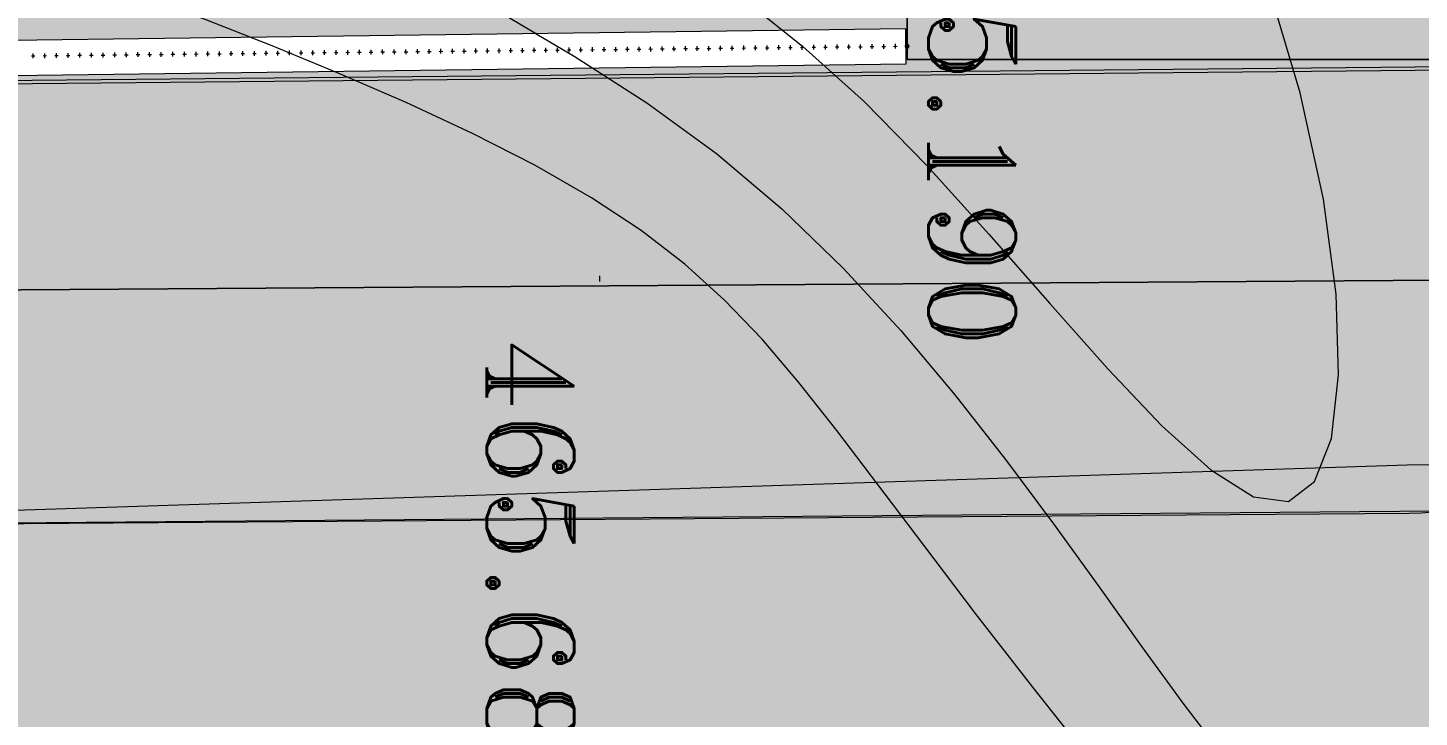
# Model space of a CAD drawing. Header units: millimetres. Extents: x 132836 to 1862386, y -330276 to -143438.
# Drawn here: x 183027 to 194965, y -277202 to -271291 of the extents above; entities that cross this region are included whole.
import ezdxf

# ---------------------------------------------------------------- set-up
doc = ezdxf.new("R2010")
doc.units = ezdxf.units.MM
doc.header["$MEASUREMENT"] = 0
doc.linetypes.add('Points tirets', pattern=[335.138881, 176.388884, -88.194442, 0, -70.555556])
doc.linetypes.add('Wipeout_Contour', pattern=[1000, 0, -1000])
for name, color, linetype in [('Divers - Dessin général', 7, 'Continuous'), ('Nouveau_0', 7, 'Continuous'), ('Nouveau_CN_01_00', 7, 'Continuous'), ('Nouveau_CN_02_00', 7, 'Continuous'), ('Nouveau_rg', 7, 'Continuous'), ('Nouveau_TopoAlt', 7, 'Continuous'), ('Nouveau_TopoJIS', 7, 'Continuous'), ('Sols_ Dalles', 7, 'Continuous'), ('TopoAlt', 7, 'Continuous')]:
    doc.layers.add(name, color=color, linetype=linetype)
doc.styles.add('STYLE_GENERE_5', font='romant.shx')

msp = doc.modelspace()

# ---------------------------------------------------------------- hatches: boundary and pattern name
at = {"linetype": 'Continuous', "lineweight": 0, "true_color": 0x6f6f6f}
h = msp.add_hatch(color=8, dxfattribs=at)
h.paths.add_polyline_path([(141848.442, -275935.042), (141848.442, -295062.571), (269220.821, -293826.868), (269220.821, -270902.734), (268763.049, -270902.734), (254213.6, -271040.575), (254213.6, -163437.635), (153156.2, -163437.635), (153156.2, -271040.575), (153182.962, -271040.57), (153183.146, -272000.514, -0.409427364), (149183.681, -275935.042)])
h.paths.add_polyline_path([(158435.584, -260639.953), (155145.584, -260639.953), (155145.584, -248364.953), (155145.584, -243089.974), (155145.584, -242189.974), (158435.584, -242189.974)], flags=0)
h.paths.add_polyline_path([(196775.042, -260810.571), (196775.042, -222495.57), (186955.542, -222495.57), (186955.542, -218295.57), (196754.55, -218295.57), (196754.55, -208495.57), (196754.55, -204495.57), (193355.542, -204495.57), (193355.542, -201780.57), (193355.542, -195161.535), (195576.034, -195161.535), (195576.034, -189810.571), (217850.068, -189810.571), (217850.068, -262266.885), (245610.045, -262266.885), (245610.045, -253395.571), (245626.034, -253395.571), (246426.034, -253395.571), (247826.034, -253395.571), (247826.034, -248005.571), (247826.034, -246605.571), (245626.034, -246605.571), (245610.045, -246605.571), (245610.045, -171995.57), (212806.28, -171995.57), (161503.433, -171995.57), (161503.433, -193810.571), (161503.433, -230015.57), (161503.433, -260810.571)], flags=0)
h.paths.add_polyline_path([(162737.042, -269433.913, -0.09031866), (162858.773, -268727.623, -0.201448728), (163912.639, -267592.74, -0.104211445), (164718.006, -267415.055), (165317.979, -267409.371, -0.104044608), (166125.354, -267571.244, -0.238255457), (167284.257, -268953.318, -0.055188622), (167336.836, -269390.334), (167338.931, -269611.438), (167351.046, -270890.267), (167092.583, -271892.761, -0.267949192), (165370.083, -272909.124), (164770.11, -272914.808, -0.193717464), (163379.252, -272370.185, -0.070568756), (163028.663, -271931.262, -0.131652498), (162751.253, -270933.845)], flags=0)
h.paths.add_polyline_path([(173316.986, -273599.031), (173316.986, -273452.052), (173330.488, -267377.824, -0.380556701), (175316.986, -265609.826), (175394.714, -265609.826), (175394.714, -270609.826), (190394.714, -270609.826), (190394.714, -265609.826), (195356.191, -265609.826, -0.414213562), (196856.191, -267109.826), (196856.191, -273660.699, -0.345501612), (195137.285, -275433.432), (175327.752, -275599.002, -0.415791099)], flags=0)
h.paths.add_polyline_path([(205510.093, -271504.083, -0.134473934), (205230.948, -270484.937), (205230.948, -268984.937, -0.414213562), (207230.948, -266984.937), (207830.948, -266984.937, -0.414213562), (209830.948, -268984.937), (209830.948, -270484.937, -0.128820346), (209574.03, -271465.581, -0.270936291), (207830.948, -272484.937), (207230.948, -272484.937, -0.264979997)], flags=0)
h.paths.add_polyline_path([(217862.687, -273329.325), (217869.949, -267730.336, -0.098561509), (218100.718, -266943.721), (218117.681, -266951.545, -0.258849002), (219955.479, -265605.827), (219953.141, -265587.294), (220637.569, -265587.294), (220637.569, -265687.294), (220637.569, -270687.294), (250537.569, -270687.294), (250537.569, -265687.294), (252208.004, -265687.294), (254186.294, -265687.294), (254186.294, -267687.294), (254186.294, -271062.255, 0.001345761), (254186.323, -271073.021), (254197.209, -273095.233, -0.414213562), (252208.004, -275105.97), (243484.534, -275105.97, -0.005188955), (243431.438, -275116.103), (235447.992, -275196.191), (220071.012, -275253.24, -0.386553331), (217873.089, -273475.385, -0.025189219)], flags=0)
at = {"linetype": 'Continuous', "lineweight": 0, "true_color": 0xbfbfbf}
msp.add_hatch(color=9, dxfattribs=at).paths.add_polyline_path([(190571.148, -271563.708), (195571.148, -271563.708), (195571.148, -267563.708), (190571.148, -267563.708)])
at = {"linetype": 'Continuous', "lineweight": 0, "true_color": 0x90b349}
msp.add_hatch(color=55, dxfattribs=at).paths.add_polyline_path([(175394.714, -271810.115), (175394.714, -273590.239), (195581.991, -273450.488), (195571.148, -271436.346), (195571.148, -271563.708), (190571.148, -271563.708), (190571.148, -270609.826), (188115.569, -270609.826), (187894.714, -270609.826), (185394.714, -270609.826), (182894.714, -270609.826), (180394.714, -270609.826), (177894.714, -270609.826), (175394.714, -270609.826)])

# ---------------------------------------------------------------- linework, layer by layer
at = {"color": 9, "linetype": 'Continuous', "lineweight": 5}
msp.add_lwpolyline([(173316.986, -273452.052), (173316.986, -273599.031, 0.415791099), (175327.752, -275599.002), (195137.285, -275433.432, 0.345501612), (196856.191, -273660.699), (196856.191, -267109.826, 0.414213562), (195356.191, -265609.826), (190394.714, -265609.826), (190394.714, -270609.826), (175394.714, -270609.826), (175394.714, -265609.826), (175316.986, -265609.826, 0.380556701), (173330.488, -267377.824)], format="xyb", close=True, dxfattribs=at)
at = {"color": 7, "linetype": 'Continuous', "lineweight": 5}
for points in [[(190571.148, -271563.708), (195571.148, -271563.708), (195571.148, -267563.708), (190571.148, -267563.708)], [(175394.714, -271810.115), (175394.714, -273590.239), (195581.991, -273450.488), (195571.148, -271436.346), (195571.148, -271563.708), (190571.148, -271563.708), (190571.148, -270609.826), (188115.569, -270609.826), (187894.714, -270609.826), (185394.714, -270609.826), (182894.714, -270609.826), (180394.714, -270609.826), (177894.714, -270609.826), (175394.714, -270609.826)]]:
    msp.add_lwpolyline(points, close=True, dxfattribs=at)
at = {"layer": 'Nouveau_rg', "color": 8, "linetype": 'Continuous', "lineweight": 5, "flags": 128}
msp.add_lwpolyline([(147567.552, -275358.909), (159741.501, -275704.121), (179134.524, -275550.958), (194861.845, -275038.784), (213710.215, -274947.589), (235087.482, -274747.605), (252251.249, -274647.467), (263883.891, -274697.543)], dxfattribs=at)
at = {"layer": 'Nouveau_TopoJIS', "color": 8, "linetype": 'Continuous', "lineweight": 5}
msp.add_line((187932.911, -273417.51), (187932.911, -273467.51), dxfattribs=at)

# ---------------------------------------------------------------- texts
at = {"layer": 'Nouveau_TopoAlt', "color": 253, "linetype": 'Continuous', "lineweight": 5, "true_color": 0x9f9f9f, "char_height": 750, "attachment_point": 1, "rotation": 270, "style": 'STYLE_GENERE_5'}
for s, insert in [('\\A1;{\\pql;\\Fromant.shx;465.190}', (191503.723, -269834.01)), ('\\A1;{\\pql;\\Fromant.shx;465.682}', (187714.723, -273946.01))]:
    msp.add_mtext(s, dxfattribs=dict(at, insert=insert))

# ---------------------------------------------------------------- next in the draw order: wipeouts: each hides what was drawn before it
at = {"color": 254, "linetype": 'Wipeout_Contour', "lineweight": 0, "ltscale": 1308889.27903806}
msp.add_wipeout([(174332.384, -271810.115), (190563.122, -271598.633), (190559.213, -271298.658), (174328.476, -271510.141)], dxfattribs=at).dxf.layer = 'TopoAlt'

# ---------------------------------------------------------------- next in the draw order: hatches: boundary and pattern name
at = {"layer": 'Sols_ Dalles', "linetype": 'Continuous', "lineweight": 0, "true_color": 0x2e271c}
msp.add_hatch(color=250, dxfattribs=at).paths.add_polyline_path([(173316.986, -273599.031, 0.415791099), (175327.752, -275599.002), (194877.901, -275451.732, 0.414213562), (196867.106, -273440.995), (196856.22, -271418.783), (196856.22, -271563.708), (195571.834, -271563.708), (195581.991, -273450.488), (175394.714, -273590.232), (175394.714, -271810.115), (175394.714, -271796.274), (174332.384, -271810.115), (174328.476, -271510.141), (175394.714, -271496.248), (175394.714, -270609.826), (175394.714, -265609.826), (175316.986, -265609.826, 0.414213562), (173316.986, -267609.826)])

# ---------------------------------------------------------------- next in the draw order: linework, layer by layer
at = {"color": 7, "linetype": 'Continuous', "lineweight": 5}
for p, q in [((187471.65, -271502.577), (187471.211, -271462.58)), ((187571.623, -271501.48), (187571.184, -271461.482)), ((187671.596, -271500.383), (187671.157, -271460.385)), ((187771.569, -271499.285), (187771.13, -271459.288)), ((187871.543, -271498.188), (187871.104, -271458.19)), ((187971.516, -271497.091), (187971.077, -271457.093)), ((188071.489, -271495.993), (188071.05, -271455.996)), ((188171.462, -271494.896), (188171.023, -271454.898)), ((188271.435, -271493.799), (188270.996, -271453.801)), ((188371.409, -271492.701), (188370.97, -271452.704)), ((188471.382, -271491.604), (188470.943, -271451.606)), ((188571.355, -271490.506), (188570.916, -271450.509)), ((188671.328, -271489.409), (188670.889, -271449.411)), ((188771.301, -271488.312), (188770.862, -271448.314)), ((188871.275, -271487.214), (188870.836, -271447.217)), ((188971.248, -271486.117), (188970.809, -271446.119)), ((189071.221, -271485.02), (189070.782, -271445.022)), ((189171.194, -271483.922), (189170.755, -271443.925)), ((189255.949, -271462.991), (189285.947, -271462.661)), ((189271.167, -271482.825), (189270.728, -271442.827)), ((189355.922, -271461.893), (189385.92, -271461.564)), ((189371.141, -271481.728), (189370.702, -271441.73)), ((189455.895, -271460.796), (189485.893, -271460.467)), ((189471.114, -271480.63), (189470.675, -271440.633)), ((189555.868, -271459.699), (189585.867, -271459.369)), ((189571.087, -271479.533), (189570.648, -271439.535)), ((189655.842, -271458.601), (189685.84, -271458.272)), ((189671.06, -271478.435), (189670.621, -271438.438)), ((189755.815, -271457.504), (189785.813, -271457.175)), ((189771.033, -271477.338), (189770.594, -271437.34)), ((189855.788, -271456.407), (189885.786, -271456.077)), ((189871.007, -271476.241), (189870.568, -271436.243)), ((189955.761, -271455.309), (189985.759, -271454.98)), ((189970.98, -271475.143), (189970.541, -271435.146)), ((190055.734, -271454.212), (190085.733, -271453.883)), ((190070.953, -271474.046), (190070.514, -271434.048)), ((190155.708, -271453.114), (190185.706, -271452.785)), ((190170.926, -271472.949), (190170.487, -271432.951)), ((190255.681, -271452.017), (190285.679, -271451.688)), ((190270.899, -271471.851), (190270.46, -271431.854)), ((190355.654, -271450.92), (190385.652, -271450.59)), ((190370.873, -271470.754), (190370.434, -271430.756)), ((190455.627, -271449.822), (190485.625, -271449.493)), ((190470.846, -271469.657), (190470.407, -271429.659)), ((183057.611, -271531.027), (183087.609, -271530.698)), ((183072.829, -271550.861), (183072.39, -271510.864)), ((183157.584, -271529.93), (183187.582, -271529.601)), ((183172.802, -271549.764), (183172.363, -271509.766)), ((183257.557, -271528.833), (183287.555, -271528.503)), ((183272.776, -271548.667), (183272.337, -271508.669)), ((183357.53, -271527.735), (183387.528, -271527.406)), ((183372.749, -271547.569), (183372.31, -271507.572)), ((183457.503, -271526.638), (183487.502, -271526.309)), ((183472.722, -271546.472), (183472.283, -271506.474)), ((183557.477, -271525.54), (183587.475, -271525.211)), ((183572.695, -271545.375), (183572.256, -271505.377)), ((183657.45, -271524.443), (183687.448, -271524.114)), ((183672.668, -271544.277), (183672.229, -271504.28)), ((183757.423, -271523.346), (183787.421, -271523.016)), ((183772.642, -271543.18), (183772.203, -271503.182)), ((183857.396, -271522.248), (183887.394, -271521.919)), ((183872.615, -271542.083), (183872.176, -271502.085)), ((183957.369, -271521.151), (183987.368, -271520.822)), ((183972.588, -271540.985), (183972.149, -271500.988)), ((184057.343, -271520.054), (184087.341, -271519.724)), ((184072.561, -271539.888), (184072.122, -271499.89)), ((184157.316, -271518.956), (184187.314, -271518.627)), ((184172.534, -271538.79), (184172.095, -271498.793)), ((184257.289, -271517.859), (184287.287, -271517.53)), ((184272.508, -271537.693), (184272.069, -271497.695)), ((184357.262, -271516.762), (184387.26, -271516.432)), ((184372.481, -271536.596), (184372.042, -271496.598)), ((184457.235, -271515.664), (184487.234, -271515.335)), ((184472.454, -271535.498), (184472.015, -271495.501)), ((184557.209, -271514.567), (184587.207, -271514.238)), ((184572.427, -271534.401), (184571.988, -271494.403)), ((184657.182, -271513.469), (184687.18, -271513.14)), ((184672.4, -271533.304), (184671.961, -271493.306)), ((184757.155, -271512.372), (184787.153, -271512.043)), ((184772.374, -271532.206), (184771.935, -271492.209)), ((184857.128, -271511.275), (184887.126, -271510.945)), ((184872.347, -271531.109), (184871.908, -271491.111)), ((184957.101, -271510.177), (184987.1, -271509.848)), ((184972.32, -271530.012), (184971.881, -271490.014)), ((185057.075, -271509.08), (185087.073, -271508.751)), ((185072.293, -271528.914), (185071.854, -271488.917)), ((185157.048, -271507.983), (185187.046, -271507.653)), ((185172.266, -271527.817), (185171.827, -271487.819)), ((185257.021, -271506.885), (185287.019, -271506.556)), ((185272.24, -271526.719), (185271.8, -271486.722)), ((185356.994, -271505.788), (185386.992, -271505.459)), ((185372.213, -271525.622), (185371.774, -271485.624)), ((185456.967, -271504.691), (185486.966, -271504.361)), ((185472.186, -271524.525), (185471.747, -271484.527)), ((185556.941, -271503.593), (185586.939, -271503.264)), ((185572.159, -271523.427), (185571.72, -271483.43)), ((185656.914, -271502.496), (185686.912, -271502.167)), ((185672.132, -271522.33), (185671.693, -271482.332)), ((185756.887, -271501.398), (185786.885, -271501.069)), ((185772.106, -271521.233), (185771.666, -271481.235)), ((185856.86, -271500.301), (185886.858, -271499.972)), ((185872.079, -271520.135), (185871.64, -271480.138)), ((185956.833, -271499.204), (185986.831, -271498.874)), ((185972.052, -271519.038), (185971.613, -271479.04)), ((186056.807, -271498.106), (186086.805, -271497.777)), ((186072.025, -271517.941), (186071.586, -271477.943)), ((186156.78, -271497.009), (186186.778, -271496.68)), ((186171.998, -271516.843), (186171.559, -271476.846)), ((186256.753, -271495.912), (186286.751, -271495.582)), ((186271.972, -271515.746), (186271.532, -271475.748)), ((186356.726, -271494.814), (186386.724, -271494.485)), ((186371.945, -271514.648), (186371.506, -271474.651)), ((186456.699, -271493.717), (186486.697, -271493.388)), ((186471.918, -271513.551), (186471.479, -271473.553)), ((186556.672, -271492.62), (186586.671, -271492.29)), ((186571.891, -271512.454), (186571.452, -271472.456)), ((186656.646, -271491.522), (186686.644, -271491.193)), ((186671.864, -271511.356), (186671.425, -271471.359)), ((186756.619, -271490.425), (186786.617, -271490.096)), ((186771.838, -271510.259), (186771.398, -271470.261)), ((186856.592, -271489.327), (186886.59, -271488.998)), ((186871.811, -271509.162), (186871.372, -271469.164)), ((186956.565, -271488.23), (186986.563, -271487.901)), ((186971.784, -271508.064), (186971.345, -271468.067)), ((187056.538, -271487.133), (187086.537, -271486.803)), ((187071.757, -271506.967), (187071.318, -271466.969)), ((187156.512, -271486.035), (187186.51, -271485.706)), ((187171.73, -271505.87), (187171.291, -271465.872)), ((187256.485, -271484.938), (187286.483, -271484.609)), ((187271.703, -271504.772), (187271.264, -271464.775)), ((187356.458, -271483.841), (187386.456, -271483.511)), ((187371.677, -271503.675), (187371.238, -271463.677)), ((187456.431, -271482.743), (187486.429, -271482.414)), ((187556.404, -271481.646), (187586.403, -271481.317)), ((187656.378, -271480.549), (187686.376, -271480.219)), ((187756.351, -271479.451), (187786.349, -271479.122)), ((187856.324, -271478.354), (187886.322, -271478.025)), ((187956.297, -271477.256), (187986.295, -271476.927)), ((188056.27, -271476.159), (188086.269, -271475.83)), ((188156.244, -271475.062), (188186.242, -271474.732)), ((188256.217, -271473.964), (188286.215, -271473.635)), ((188356.19, -271472.867), (188386.188, -271472.538)), ((188456.163, -271471.77), (188486.161, -271471.44)), ((188556.136, -271470.672), (188586.135, -271470.343)), ((188656.11, -271469.575), (188686.108, -271469.246)), ((188756.083, -271468.478), (188786.081, -271468.148)), ((188856.056, -271467.38), (188886.054, -271467.051)), ((188956.029, -271466.283), (188986.027, -271465.954)), ((189056.002, -271465.185), (189086.001, -271464.856)), ((189155.976, -271464.088), (189185.974, -271463.759))]:
    msp.add_line(p, q, dxfattribs=at)
at = {"color": 7, "linetype": 'Points tirets', "lineweight": 5}
msp.add_line((190590.598, -271448.341), (190555.6, -271448.725), dxfattribs=at)
at = {"color": 7, "linetype": 'Continuous', "lineweight": 5}
msp.add_lwpolyline([(190570.38, -271428.562), (190567.779, -271428.894), (190565.263, -271429.824), (190562.91, -271431.323), (190560.79, -271433.346), (190558.968, -271435.832), (190557.5, -271438.704), (190556.43, -271441.875), (190555.79, -271445.25), (190555.6, -271448.725), (190555.866, -271452.195), (190556.58, -271455.555), (190557.72, -271458.702), (190559.251, -271461.541), (190561.126, -271463.986), (190563.29, -271465.962), (190565.676, -271467.409), (190568.211, -271468.284), (190570.819, -271468.559), (190573.42, -271468.227), (190575.936, -271467.297), (190578.289, -271465.798), (190580.409, -271463.775), (190582.231, -271461.289), (190583.699, -271458.417), (190584.769, -271455.246), (190585.409, -271451.871), (190585.599, -271448.396), (190585.333, -271444.925), (190584.619, -271441.566), (190583.479, -271438.418), (190581.948, -271435.579), (190580.073, -271433.135), (190577.909, -271431.159), (190575.523, -271429.711), (190572.988, -271428.837)], close=True, dxfattribs=at)
at = {"layer": 'Divers - Dessin général', "color": 8, "linetype": 'Continuous', "lineweight": 5}
msp.add_lwpolyline([(254205.676, -163437.635), (254186.294, -271067.638), (152856.388, -272027.634), (152839.018, -197317.635), (152835.676, -163437.635)], close=True, dxfattribs=at)
at = {"layer": 'Divers - Dessin général', "color": 14, "linetype": 'Continuous', "lineweight": 5, "true_color": 0x990000}
msp.add_lwpolyline([(254205.676, -163437.635), (254186.294, -271067.638), (152856.388, -272027.634), (152839.018, -197317.635), (152835.676, -163437.635)], close=True, dxfattribs=at)
at = {"layer": 'Nouveau_0', "color": 8, "linetype": 'Continuous', "lineweight": 5}
msp.add_line((152835.676, -272063.016), (254199.193, -271079.638), dxfattribs=at)
msp.add_line((152835.676, -272063.016), (254199.193, -271079.638), dxfattribs=at)
at = {"layer": 'Nouveau_0', "color": 8, "linetype": 'Continuous', "lineweight": 5, "flags": 128}
msp.add_lwpolyline([(152835.676, -272063.016), (254199.193, -271079.638), (254199.193, -163437.635), (152835.676, -163437.635), (152835.676, -197326.333)], close=True, dxfattribs=at)
at = {"layer": 'Nouveau_CN_01_00', "color": 8, "linetype": 'Continuous', "lineweight": 5, "flags": 128}
for points in [[(192174.092, -277603.732), (191649.635, -276944.737), (191159.277, -276312.695), (190714.119, -275727.878), (190320.873, -275205.801), (189968.674, -274742.959), (189642.267, -274331.094), (189326.398, -273961.947), (189005.811, -273627.259), (188665.249, -273318.771), (188289.459, -273028.224), (187863.184, -272747.359), (187376.528, -272469.85), (186841.034, -272197.097), (186273.602, -271932.436), (185691.133, -271679.199), (185110.53, -271440.721), (184548.692, -271220.334), (184022.521, -271021.374), (183548.919, -270847.173), (183140.414, -270700.066), (182792.044, -270578.393)], [(189157.534, -271033.293), (189678.022, -271450.882), (190205.456, -271926.269), (190740.128, -272472.539), (191273.481, -273061.69), (191794.747, -273655.453), (192293.155, -274215.555), (192757.938, -274703.725), (193178.325, -275081.692), (193543.549, -275311.185), (193842.84, -275353.932), (194066.782, -275182.323), (194211.37, -274811.389), (194273.953, -274266.821), (194251.879, -273574.312), (194142.495, -272759.553), (193943.151, -271848.236), (193651.195, -270866.052)]]:
    msp.add_lwpolyline(points, dxfattribs=at)
at = {"layer": 'Nouveau_CN_02_00', "color": 8, "linetype": 'Continuous', "lineweight": 5, "flags": 128}
msp.add_lwpolyline([(182847.047, -268085.145), (183421.375, -268642.655), (183966.445, -269146.26), (184541.289, -269600.948), (185149.611, -270017.179), (185781.281, -270406.78), (186426.173, -270781.579), (187074.157, -271153.402), (187715.107, -271534.076), (188338.892, -271935.429), (188935.386, -272369.287), (189496.558, -272843.9), (190022.776, -273353.203), (190516.506, -273887.555), (190980.212, -274437.312), (191416.361, -274992.833), (191827.417, -275544.476), (192215.847, -276082.598), (192584.117, -276597.557), (192936.267, -277081.454), (193282.648, -277533.366)], dxfattribs=at)
at = {"layer": 'Sols_ Dalles', "color": 7, "linetype": 'Continuous', "lineweight": 5, "flags": 128}
msp.add_lwpolyline([(173316.986, -273599.031, 0.415791099), (175327.752, -275599.002), (194877.901, -275451.732, 0.414213562), (196867.106, -273440.995), (196856.22, -271418.783), (196856.22, -271563.708), (195571.834, -271563.708), (195581.991, -273450.488), (175394.714, -273590.232), (175394.714, -271810.115), (175394.714, -271796.274), (174332.384, -271810.115), (174328.476, -271510.141), (175394.714, -271496.248), (175394.714, -270609.826), (175394.714, -265609.826), (175316.986, -265609.826, 0.414213562), (173316.986, -267609.826)], format="xyb", close=True, dxfattribs=at)
at = {"layer": 'TopoAlt', "color": 190, "linetype": 'Continuous', "lineweight": 5, "true_color": 0x8002ff}
for points in [[(190559.213, -271298.658), (174328.476, -271510.141)], [(190563.122, -271598.633), (190559.213, -271298.658)], [(174332.384, -271810.115), (190563.122, -271598.633)]]:
    msp.add_lwpolyline(points, dxfattribs=at)

doc.saveas('drawing.dxf')
